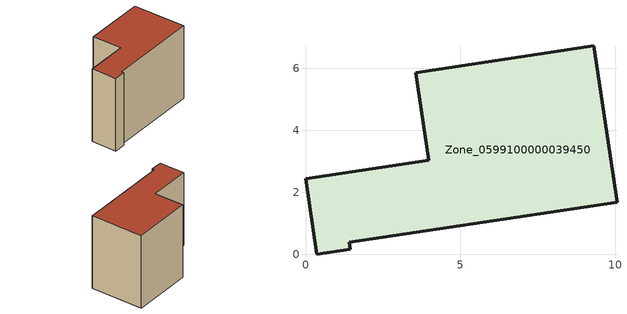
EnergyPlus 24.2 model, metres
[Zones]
Zone_0599100000039450
 floor ground (C_G): 10.06,1.68 1.41,0.38 1.44,0.16 0.36,0 0,2.44 3.98,3.04 3.56,5.86 9.3,6.73 z0
 wall outside (C_F): 1.44,0.16 1.41,0.38 10.06,1.68 9.3,6.73 3.56,5.86 3.98,3.04 0,2.44 0.36,0 1.44,0.16 z0:7.21
 roof outside (C_R): 1.41,0.38 10.06,1.68 9.3,6.73 3.56,5.86 3.98,3.04 0,2.44 0.36,0 1.44,0.16 z7.21
[BUILDING]
Pand.0599100000039450: North Axis=0; Terrain=City; Loads Convergence Tolerance Value=0.04; Temperature Convergence Tolerance Value=0.4; Solar Distribution=FullExterior; Maximum Number of Warmup Days=25; Minimum Number of Warmup Days=1
[Site:Location]
Rotterdam.The.Hague.AP_ZH_NLD Design_Conditions: Latitude=51.96; Longitude=4.45; Time Zone=1; Elevation=-4.5
[SITE:GROUNDTEMPERATURE:BUILDINGSURFACE]
18, 18, 18, 18, 18, 18, 18, 18, 18, 18, 18, 18
[MATERIAL] Thermal Absorptance=0.9; Solar Absorptance=0.7; Visible Absorptance=0.7
Name | Roughness | Thickness | Conductivity | Density | Specific Heat
G.TI.1946 | MediumSmooth | 0.15 | 1 | 540 | 1210
F.TI.1946 | Rough | 0.3 | 0.857143 | 1920 | 840
R.TI.1946 | MediumRough | 0.2 | 0.1 | 1500 | 1000
[CONSTRUCTION]
C_G: G.TI.1946
C_F: F.TI.1946
C_R: R.TI.1946
[ZONE]
Zone_0599100000039450: Type=1; Multiplier=1; Ceiling Height=Autocalculate; Volume=Autocalculate; Floor Area=autocalculate; Part of Total Floor Area=Yes
[ZONEINFILTRATION:DESIGNFLOWRATE]
Infil_Zone_0599100000039450: Zone or ZoneList or Space or SpaceList=Zone_0599100000039450; Schedule=AlwaysOn; Design Flow Rate Calculation Method=Flow/Area; Flow Rate per Floor Area=0.003; Constant Term Coefficient=1; Temperature Term Coefficient=0; Velocity Term Coefficient=0; Velocity Squared Term Coefficient=0
[HVACTEMPLATE:ZONE:IDEALLOADSAIRSYSTEM]
Zone_0599100000039450: Maximum Heating Supply Air Temperature=50; Minimum Cooling Supply Air Temperature=13; Maximum Heating Supply Air Humidity Ratio=0.0156; Minimum Cooling Supply Air Humidity Ratio=0.0077; Heating Limit=NoLimit; Cooling Limit=NoLimit; Dehumidification Control Type=ConstantSensibleHeatRatio; Cooling Sensible Heat Ratio=0.7; Dehumidification Setpoint=60; Humidification Control Type=None; Humidification Setpoint=30; Outdoor Air Method=None; Outdoor Air Flow Rate per Person=0.00944; Outdoor Air Flow Rate per Zone Floor Area=0; Outdoor Air Flow Rate per Zone=0; Demand Controlled Ventilation Type=None; Outdoor Air Economizer Type=NoEconomizer; Heat Recovery Type=None; Sensible Heat Recovery Effectiveness=0.7; Latent Heat Recovery Effectiveness=0.65
[ZONECONTROL:THERMOSTAT]
ThermostatControl_Zone_0599100000039450: Zone or ZoneList=Zone_0599100000039450; Control Type Schedule=DualSetpointControlType; Control 1=Thermostat_Zone_0599100000039450; Temperature Difference Between Cutout And Setpoint=0
[THERMOSTATSETPOINT:DUALSETPOINT]
Thermostat_Zone_0599100000039450: Heating Setpoint Temperature Schedule=HeatingSetpoint_Zone_0599100000039450; Cooling Setpoint Temperature Schedule=CoolingSetpoint_Zone_0599100000039450
[SCHEDULE:COMPACT]
HeatingSetpoint_Zone_0599100000039450: Through: 12/31, For: AllDays, Until: 24:00, 21
CoolingSetpoint_Zone_0599100000039450: Through: 12/31, For: AllDays, Until: 24:00, 24
DualSetpointControlType: Through: 12/31, For: AllDays, Until: 24:00, 4
AlwaysOn: Through: 12/31, For: AllDays, Until: 24:00, 1
